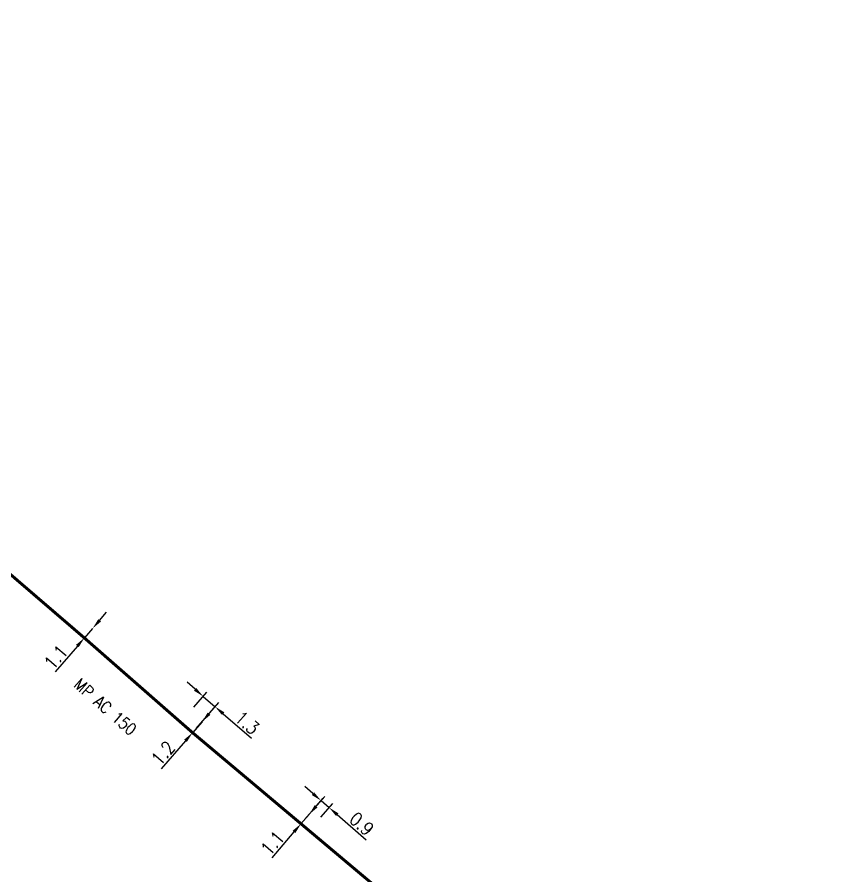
# Model space of a CAD drawing. Header units: millimetres. Extents: x 185000 to 186005, y 127000 to 128000.
# Drawn here: x 185592.4 to 185660.3, y 127500.2 to 127572.5 of the extents above; entities that cross this region are included whole.
import ezdxf
from ezdxf.enums import TextEntityAlignment as Align

# ---------------------------------------------------------------- set-up
doc = ezdxf.new("R2010")
doc.units = ezdxf.units.MM
doc.header["$PDMODE"] = 34
doc.layers.get('DEFPOINTS').update_dxf_attribs({"linetype": 'CONTINUOUS'})
doc.layers.add('G_120', color=4, linetype='CONTINUOUS')
doc.styles.get("Standard").update_dxf_attribs({"font": 'romans.shx', "width": 0.85})
doc.linetypes.add('G_TYPB_AP', pattern='A,5,-0.3,["o",Standard,S=1.5,R=0,X=0,Y=-0.5],-1.65', length=6.95)
doc.dimstyles.get("Standard").update_dxf_attribs({"dimtxt": 1.5, "dimasz": 1.2, "dimexe": 0.625, "dimexo": 0.625, "dimgap": 0.25, "dimtad": 1, "dimdec": 1, "dimzin": 0, "dimdsep": 46, "dimtxsty": 'Standard', "dimcen": -0.5, "dimadec": 0, "dimazin": 0, "dimtfac": 1, "dimtdec": 1, "dimtmove": 0, "dimatfit": 3, "dimfxl": 0, "dimtolj": 1, "dimtzin": 0, "dimarcsym": 0})

# ---------------------------------------------------------------- blocks, each defined once
blk = doc.blocks.new('*D44')
at = {"layer": 'DEFPOINTS', "color": 0, "linetype": 'Continuous', "ltscale": 0.5, "transparency": 16777216}
for p in [(185618.663, 127505.93), (185617.664, 127504.775), (185616.297, 127504.569)]:
    blk.add_point(p, dxfattribs=at)
at = {"layer": 'G_120', "color": 0, "linetype": 'Continuous', "lineweight": -2, "ltscale": 0.5, "transparency": 16777216}
for p, q in [((185617.301, 127507.107), (185616.621, 127507.696)), ((185616.603, 127504.924), (185618.289, 127506.873)), ((185617.971, 127505.129), (185618.97, 127506.284)), ((185617.982, 127506.519), (185618.663, 127505.93)), ((185619.344, 127505.341), (185621.789, 127503.227))]:
    blk.add_line(p, q, dxfattribs=at)
at = {"layer": 'G_120', "color": 0, "linetype": 'Continuous', "ltscale": 0.5, "transparency": 16777216}
for points in [[(185617.4, 127507.221), (185617.203, 127506.994), (185617.982, 127506.519)], [(185619.442, 127505.455), (185619.246, 127505.228), (185618.663, 127505.93)]]:
    blk.add_solid(points, dxfattribs=at)
at = {"layer": 'G_120', "color": 0, "linetype": 'Continuous', "ltscale": 0.5, "transparency": 16777216, "insert": (185621.398, 127504.557), "char_height": 1.125, "attachment_point": 5, "rotation": 319.15014}
blk.add_mtext('\\A1;0.9', dxfattribs=at)
blk = doc.blocks.new('*D45')
at = {"layer": 'DEFPOINTS', "color": 0, "linetype": 'Continuous', "ltscale": 0.5, "transparency": 16777216}
for p in [(185616.983, 127505.363), (185616.983, 127505.363), (185616.297, 127504.569)]:
    blk.add_point(p, dxfattribs=at)
at = {"layer": 'G_120', "color": 0, "linetype": 'Continuous', "lineweight": -2, "ltscale": 0.5, "transparency": 16777216}
for p, q in [((185617.572, 127506.044), (185618.161, 127506.725)), ((185616.983, 127505.363), (185616.297, 127504.569)), ((185615.708, 127503.888), (185613.832, 127501.718))]:
    blk.add_line(p, q, dxfattribs=at)
at = {"layer": 'G_120', "color": 0, "linetype": 'Continuous', "ltscale": 0.5, "transparency": 16777216}
for points in [[(185617.459, 127506.142), (185617.686, 127505.946), (185616.983, 127505.363)], [(185615.594, 127503.987), (185615.821, 127503.79), (185616.297, 127504.569)]]:
    blk.add_solid(points, dxfattribs=at)
at = {"layer": 'G_120', "color": 0, "linetype": 'Continuous', "ltscale": 0.5, "transparency": 16777216, "insert": (185613.908, 127502.954), "char_height": 1.125, "attachment_point": 5, "rotation": 49.15014}
blk.add_mtext('\\A1;1.1', dxfattribs=at)
blk = doc.blocks.new('*D46')
at = {"layer": 'DEFPOINTS', "color": 0, "linetype": 'Continuous', "ltscale": 0.5, "transparency": 16777216}
for p in [(185608.067, 127515.297), (185606.969, 127514.032), (185607.174, 127512.239)]:
    blk.add_point(p, dxfattribs=at)
at = {"layer": 'G_120', "color": 0, "linetype": 'Continuous', "lineweight": -2, "ltscale": 0.5, "transparency": 16777216}
for p, q in [((185607.388, 127515.887), (185606.708, 127516.477)), ((185607.277, 127514.386), (185608.374, 127515.651)), ((185607.482, 127512.593), (185609.379, 127514.78)), ((185608.067, 127515.297), (185609.072, 127514.426)), ((185609.752, 127513.836), (185612.125, 127511.777))]:
    blk.add_line(p, q, dxfattribs=at)
at = {"layer": 'G_120', "color": 0, "linetype": 'Continuous', "ltscale": 0.5, "transparency": 16777216}
for points in [[(185607.486, 127516), (185607.289, 127515.774), (185608.067, 127515.297)], [(185609.85, 127513.949), (185609.653, 127513.723), (185609.072, 127514.426)]]:
    blk.add_solid(points, dxfattribs=at)
at = {"layer": 'G_120', "color": 0, "linetype": 'Continuous', "ltscale": 0.5, "transparency": 16777216, "insert": (185611.77, 127513.078), "char_height": 1.125, "attachment_point": 5, "rotation": 319.05234}
blk.add_mtext('\\A1;1.3', dxfattribs=at)
blk = doc.blocks.new('*D47')
at = {"layer": 'DEFPOINTS', "color": 0, "linetype": 'Continuous', "ltscale": 0.5, "transparency": 16777216}
for p in [(185607.974, 127513.16), (185607.974, 127513.16), (185607.174, 127512.239)]:
    blk.add_point(p, dxfattribs=at)
at = {"layer": 'G_120', "color": 0, "linetype": 'Continuous', "lineweight": -2, "ltscale": 0.5, "transparency": 16777216}
for p, q in [((185608.564, 127513.84), (185609.154, 127514.52)), ((185607.974, 127513.16), (185607.174, 127512.239)), ((185606.585, 127511.559), (185604.525, 127509.186))]:
    blk.add_line(p, q, dxfattribs=at)
at = {"layer": 'G_120', "color": 0, "linetype": 'Continuous', "ltscale": 0.5, "transparency": 16777216}
for points in [[(185608.45, 127513.938), (185608.677, 127513.742), (185607.974, 127513.16)], [(185606.471, 127511.657), (185606.698, 127511.461), (185607.174, 127512.239)]]:
    blk.add_solid(points, dxfattribs=at)
at = {"layer": 'G_120', "color": 0, "linetype": 'Continuous', "ltscale": 0.5, "transparency": 16777216, "insert": (185604.694, 127510.524), "char_height": 1.125, "attachment_point": 5, "rotation": 49.05234}
blk.add_mtext('\\A1;1.2', dxfattribs=at)
blk = doc.blocks.new('*D48')
at = {"layer": 'DEFPOINTS', "color": 0, "linetype": 'Continuous', "ltscale": 0.5, "transparency": 16777216}
for p in [(185598.768, 127521.014), (185598.768, 127521.014), (185598.073, 127520.213)]:
    blk.add_point(p, dxfattribs=at)
at = {"layer": 'G_120', "color": 0, "linetype": 'Continuous', "lineweight": -2, "ltscale": 0.5, "transparency": 16777216}
for p, q in [((185599.358, 127521.693), (185599.948, 127522.373)), ((185598.768, 127521.014), (185598.073, 127520.213)), ((185597.484, 127519.533), (185595.604, 127517.366))]:
    blk.add_line(p, q, dxfattribs=at)
at = {"layer": 'G_120', "color": 0, "linetype": 'Continuous', "ltscale": 0.5, "transparency": 16777216}
for points in [[(185599.245, 127521.792), (185599.471, 127521.595), (185598.768, 127521.014)], [(185597.37, 127519.631), (185597.597, 127519.435), (185598.073, 127520.213)]]:
    blk.add_solid(points, dxfattribs=at)
at = {"layer": 'G_120', "color": 0, "linetype": 'Continuous', "ltscale": 0.5, "transparency": 16777216, "insert": (185595.682, 127518.601), "char_height": 1.125, "attachment_point": 5, "rotation": 49.05234}
blk.add_mtext('\\A1;1.1', dxfattribs=at)

msp = doc.modelspace()

# ---------------------------------------------------------------- linework, layer by layer
at = {"layer": 'G_120', "linetype": 'G_TYPB_AP', "ltscale": 0.5, "flags": 128}
msp.add_lwpolyline([(185529.125, 127572.336, 0.25, 0.25, 0), (185537.784, 127566.268, 0.25, 0.25, 0), (185546.084, 127561.167, 0.25, 0.25, 0), (185550.857, 127558.2, 0.25, 0.25, 0), (185561.873, 127551.106, 0.25, 0.25, 0), (185570.842, 127543.466, 0.25, 0.25, 0), (185579.957, 127535.695, 0.25, 0.25, 0), (185588.982, 127528.032, 0.25, 0.25, 0), (185598.073, 127520.213, 0.25, 0.25, 0), (185607.174, 127512.239, 0.25, 0.25, 0), (185616.297, 127504.569, 0.25, 0.25, 0), (185624.819, 127497.398, 0.25, 0.25, 0), (185638.614, 127485.457, 0.25, 0.25, 0), (185647.756, 127477.779, 0.25, 0.25, 0), (185656.733, 127470.047, 0.25, 0.25, 0), (185665.6, 127462.464, 0.25, 0.25, 0), (185674.98, 127454.451, 0.25, 0.25, 0), (185684.238, 127446.589, 0.25, 0.25, 0), (185692.898, 127439.579, 0.25, 0.25, 0), (185701.922, 127431.53, 0.25, 0.25, 0), (185711.385, 127423.979, 0.25, 0.25, 0), (185718.848, 127417.361, 0.25, 0.25, 0), (185723.501, 127413.034, 0.25, 0.25, 0), (185740.987, 127396.894, 0.25, 0.25, 0), (185750.144, 127389.138, 0.25, 0.25, 0), (185759.302, 127381.363, 0.25, 0.25, 0), (185768.464, 127373.667, 0.25, 0.25, 0), (185777.94, 127366.139, 0.25, 0.25, 0), (185784.644, 127361.233, 0.25, 0.25, 0), (185795.495, 127357.598, 0.25, 0.25, 0), (185807.344, 127353.111, 0.25, 0.25, 0), (185818.664, 127349.031, 0.25, 0.25, 0), (185828.299, 127345.655, 0.25, 0.25, 0), (185839.57, 127341.684, 0.25, 0.25, 0), (185850.081, 127338.072, 0.25, 0.25, 0), (185851.268, 127337.327, 0.25, 0.25, 0), (185852.974, 127336.75, 0, 0, 0)], format="xyseb", dxfattribs=at)

# ---------------------------------------------------------------- texts
at = {"layer": 'G_120', "linetype": 'Continuous', "width": 0.85}
msp.add_text('MP AC 150', height=1, rotation=318.77575, dxfattribs=at).set_placement((185599.838, 127514.419), align=Align.MIDDLE)

# ---------------------------------------------------------------- dimensions: what is measured, and where the dimension line sits
at = {"layer": 'G_120', "linetype": 'Continuous', "ltscale": 0.5}
for base, p1, p2, angle, picture, middle in [((185598.768, 127521.014), (185598.073, 127520.213), (185598.768, 127521.014), 229.05234, '*D48', (185596.249, 127518.11)), ((185608.067, 127515.297), (185607.174, 127512.239), (185606.969, 127514.032), 319.05234, '*D46', (185611.278, 127512.511)), ((185607.974, 127513.16), (185607.174, 127512.239), (185607.974, 127513.16), 229.05234, '*D47', (185605.26, 127510.033)), ((185618.663, 127505.93), (185616.297, 127504.569), (185617.664, 127504.775), 139.15014, '*D44', (185620.907, 127503.99)), ((185616.9834, 127505.3635), (185616.2966, 127504.5692), (185616.9834, 127505.3635), 229.15014, '*D45', (185614.4754, 127502.463))]:
    dim = msp.add_linear_dim(base=base, p1=p1, p2=p2, angle=angle, dimstyle='Standard', override={"dimscale": 0.75}, dxfattribs=at)
    dim.commit()
    dim.dimension.update_dxf_attribs({"geometry": picture, "text_midpoint": middle, "dimtype": 160})

doc.saveas('drawing.dxf')
